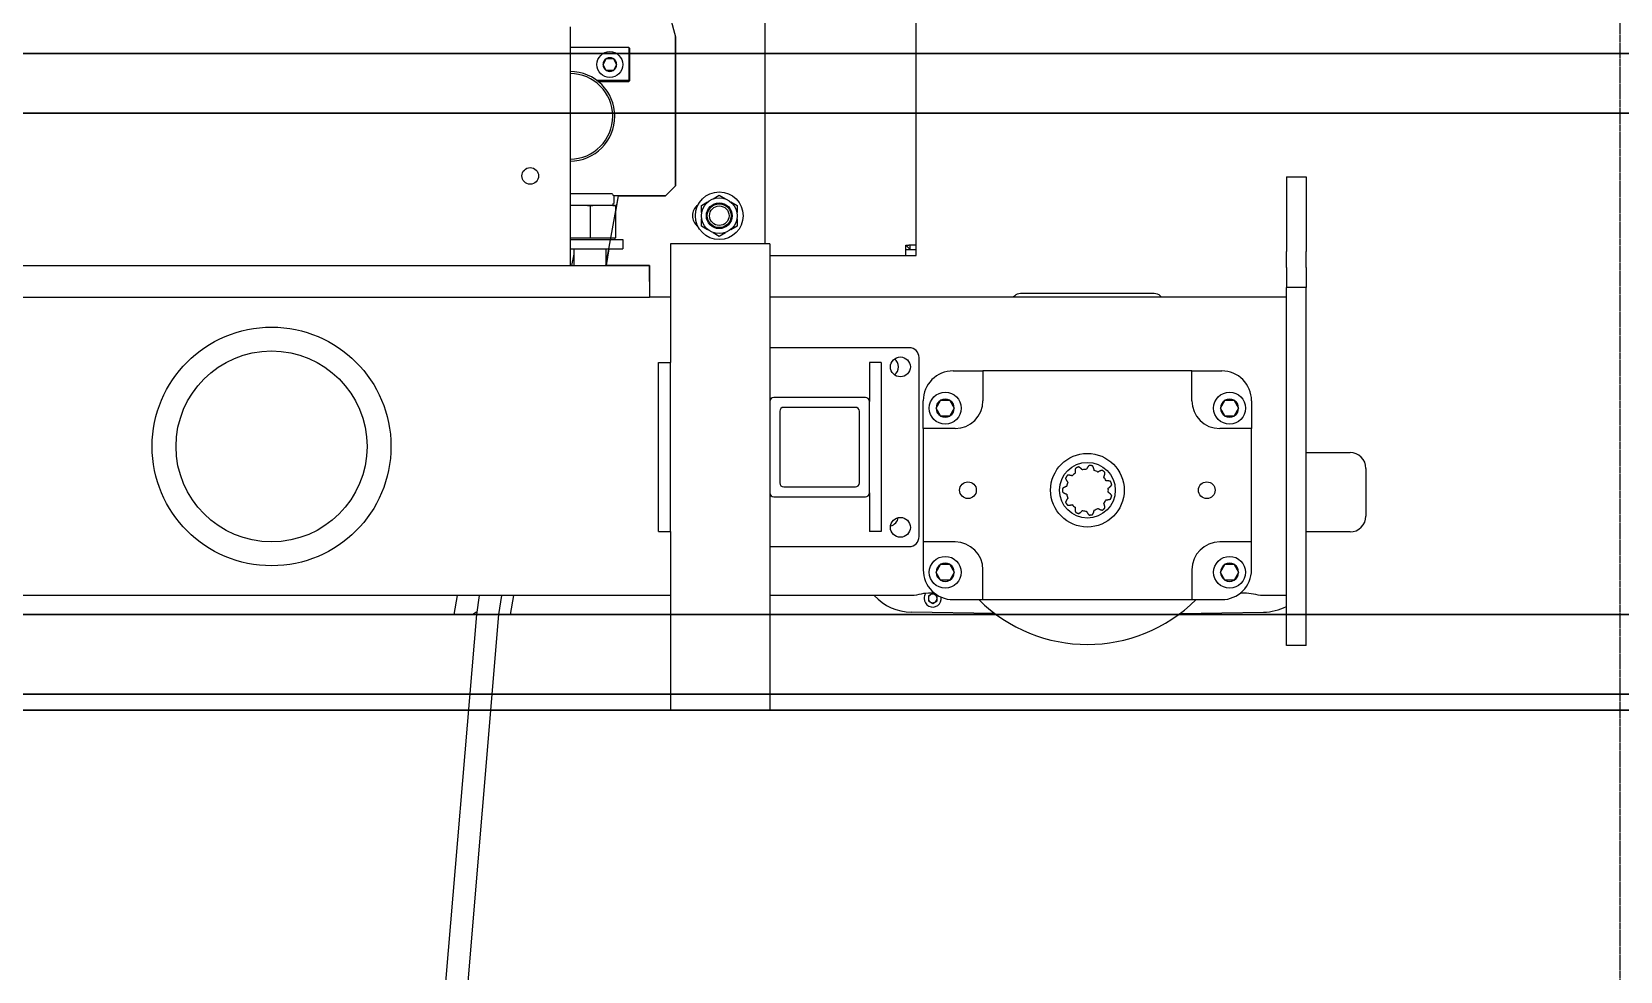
# Model space of a CAD drawing. Extents: x 220580 to 2027826, y -309201 to 71987.
# Drawn here: x 1052431 to 1053299, y -210576 to -210063 of the extents above; entities that cross this region are included whole.
import ezdxf

# ---------------------------------------------------------------- set-up
doc = ezdxf.new("R2010")
doc.units = 0
doc.linetypes.add('__DASH', pattern=[0.35, 0.25, -0.1])
doc.linetypes.add('DOTE', pattern=[2.42, 2, -0.2, 0.02, -0.2])
for name, color, linetype in [('A-AXIS-DOTE', 14, 'DOTE'), ('A-LIN-V', 9, 'Continuous'), ('GB／T1228-2006钢结构', 7, 'Continuous'), ('GB／T1229-1991钢结构', 7, 'Continuous'), ('GB／T1230-2006钢结构', 7, 'Continuous'), ('GB／T805-1988扣紧螺母', 7, 'Continuous'), ('N010102-0000042_', 7, 'Continuous'), ('N010122-0000118_', 7, 'Continuous'), ('N010122-0000126_', 7, 'Continuous'), ('N040301-0000158_', 7, 'Continuous'), ('N040301-0000177_', 7, 'Continuous'), ('N040301-0000649_', 7, 'Continuous'), ('N040301-0000651_', 7, 'Continuous'), ('N040301-0000652_', 7, 'Continuous'), ('N040405-0000005_', 7, 'Continuous'), ('N040413-0000113_', 7, 'Continuous'), ('N080101-0000117', 7, 'Continuous'), ('N080101-0000129_', 7, 'Continuous'), ('N080101-0000135', 7, 'Continuous'), ('N080101-0000141', 7, 'Continuous'), ('N080101-0000215_', 7, 'Continuous'), ('N090101-0000018_', 7, 'Continuous'), ('N090104-0000007_', 7, 'Continuous'), ('N090201-0000001_', 7, 'Continuous'), ('N090202-0000006_', 7, 'Continuous'), ('N090203-0000031_', 7, 'Continuous'), ('NUT_GBIT_889.1_2', 7, 'Continuous'), ('WASHER_GBIT_95_2', 7, 'Continuous'), ('主', 7, 'Continuous'), ('主梁佹爮鏉', 7, 'Continuous'), ('取电臂1', 7, 'Continuous'), ('取电臂2', 7, 'Continuous'), ('取电臂配件1', 7, 'Continuous')]:
    doc.layers.add(name, color=color, linetype=linetype)

# ---------------------------------------------------------------- blocks, each defined once
blk = doc.blocks.new('23423wer')
at = {"layer": 'A-LIN-V', "color": 1}
for p, q in [((-1674651.93, 542141.1), (-1670089.58, 542141.1)), ((-1671851.37, 542117.1), (-1674651.93, 542117.1)), ((-1667588.3, 541915.5), (-1674651.93, 541915.5)), ((-1674651.93, 541883.5), (-1672256.29, 541883.5)), ((-1668701.94, 541877.1), (-1674651.93, 541877.1))]:
    blk.add_line(p, q, dxfattribs=at)
blk = doc.blocks.new('23423wer-M')
at = {"color": 1}
for p, q in [((1672697.12, 542087.9), (1672697.12, 542147.9)), ((1672693.12, 542083.9), (1672697.12, 542087.9)), ((1672669.12, 542055.9), (1672674.26, 542083.9)), ((1672674.26, 542083.9), (1672693.12, 542083.9)), ((1672686.72, 542055.9), (1672669.12, 542055.9)), ((1672686.72, 542049.47), (1672686.72, 542055.9))]:
    blk.add_line(p, q, dxfattribs=at)
at = {"layer": 'A-LIN-V', "color": 1}
for p, q in [((1674651.93, 542141.1), (1670089.58, 542141.1)), ((1671851.37, 542117.1), (1674651.93, 542117.1)), ((1667588.3, 541915.5), (1674651.93, 541915.5)), ((1674651.93, 541883.5), (1672256.29, 541883.5)), ((1668701.94, 541877.1), (1674651.93, 541877.1))]:
    blk.add_line(p, q, dxfattribs=at)
at = {"layer": 'GB／T1228-2006钢结构', "color": 1, "linetype": 'Continuous'}
for p, q in [((1672656.32, 542056.86), (1672656.32, 542062.54)), ((1672669.12, 542062.54), (1672669.12, 542056.86)), ((1672656.32, 542055.9), (1672656.32, 542056.86)), ((1672669.12, 542056.86), (1672669.12, 542055.9))]:
    blk.add_line(p, q, dxfattribs=at)
at = {"layer": 'GB／T1229-1991钢结构', "color": 1, "linetype": 'Continuous'}
for p, q in [((1672660.62, 542080.06), (1672654.72, 542080.06)), ((1672664.91, 542080.06), (1672660.62, 542080.06)), ((1672662.77, 542079.78), (1672662.77, 542067.02)), ((1672670.84, 542080.06), (1672664.91, 542080.06)), ((1672672.97, 542080.06), (1672670.84, 542080.06)), ((1672672.98, 542079.78), (1672672.98, 542067.02)), ((1672654.72, 542067.02), (1672662.77, 542067.02)), ((1672662.77, 542067.02), (1672672.98, 542067.02)), ((1672672.68, 542067.02), (1672672.68, 542066.38))]:
    blk.add_line(p, q, dxfattribs=at)
for centre, radius, start, end in [((1672656.74, 542041.07), 39.18, 81.14689, 84.31994), ((1672668.77, 542041.43), 38.82, 95.7056, 98.89302), ((1672666.98, 542041.42), 38.83, 81.10718, 84.2942), ((1672655.73, 542079.31), 17.26, 1.57977, 2.49128)]:
    blk.add_arc(centre, radius, start, end, dxfattribs=at)
at = {"layer": 'GB／T1230-2006钢结构', "color": 1, "linetype": 'Continuous'}
for p, q in [((1672654.72, 542066.38), (1672675.92, 542066.38)), ((1672654.72, 542062.54), (1672675.92, 542062.54)), ((1672675.92, 542066.38), (1672675.92, 542062.54)), ((1672675.92, 542062.54), (1672675.92, 542062.54))]:
    blk.add_line(p, q, dxfattribs=at)
at = {"layer": 'GB／T805-1988扣紧螺母', "color": 1, "linetype": 'Continuous'}
for p, q in [((1672654.72, 542084.86), (1672671.72, 542084.86)), ((1672671.72, 542084.86), (1672671.85, 542084.82)), ((1672672.32, 542084.21), (1672672.32, 542083.83)), ((1672672.32, 542083.83), (1672672.32, 542081.08)), ((1672671.85, 542080.09), (1672671.72, 542080.06))]:
    blk.add_line(p, q, dxfattribs=at)
at = {"layer": 'GB／T805-1988扣紧螺母', "color": 1, "linetype": 'Continuous', "extrusion": (0, 0, -1)}
for centre, major_axis, start_param, end_param in [((1672671.68, 542083.83), (-0.64, 0), 1.796861, 3.141593), ((1672671.68, 542081.08), (0.64, 0), 0, 1.344732)]:
    blk.add_ellipse(centre, major_axis=major_axis, ratio=0.991144, start_param=start_param, end_param=end_param, dxfattribs=at)
at = {"layer": 'N010102-0000042_', "color": 1, "linetype": 'Continuous'}
for radius in [4.8, 3.94]:
    blk.add_circle((1672714.72, 542075.9), radius, dxfattribs=at)
at = {"layer": 'N010122-0000118_', "color": 1, "linetype": 'Continuous'}
for p, q in [((1672801.9, 541998.56), (1672801.87, 541998.5)), ((1672801.87, 541998.5), (1672801.9, 541998.44)), ((1672801.9, 541998.56), (1672803.68, 542001.64)), ((1672803.68, 541995.36), (1672801.9, 541998.44)), ((1672803.72, 542001.7), (1672803.68, 542001.64)), ((1672803.79, 542001.7), (1672803.72, 542001.7)), ((1672803.79, 542001.7), (1672807.34, 542001.7)), ((1672807.41, 542001.7), (1672807.34, 542001.7)), ((1672807.45, 542001.64), (1672807.41, 542001.7)), ((1672807.45, 542001.64), (1672809.22, 541998.56)), ((1672809.22, 541998.44), (1672807.45, 541995.36)), ((1672809.26, 541998.5), (1672809.22, 541998.56)), ((1672809.22, 541998.44), (1672809.26, 541998.5)), ((1672916.22, 541998.56), (1672916.18, 541998.5)), ((1672916.18, 541998.5), (1672916.22, 541998.44)), ((1672916.22, 541998.56), (1672918, 542001.64)), ((1672918, 541995.36), (1672916.22, 541998.44)), ((1672918.03, 542001.7), (1672918, 542001.64)), ((1672918.1, 542001.7), (1672918.03, 542001.7)), ((1672918.1, 542001.7), (1672921.65, 542001.7)), ((1672921.73, 542001.7), (1672921.65, 542001.7)), ((1672921.76, 542001.64), (1672921.73, 542001.7)), ((1672921.76, 542001.64), (1672923.54, 541998.56)), ((1672923.54, 541998.44), (1672921.76, 541995.36)), ((1672923.57, 541998.5), (1672923.54, 541998.56)), ((1672923.54, 541998.44), (1672923.57, 541998.5)), ((1672803.68, 541995.36), (1672803.72, 541995.3)), ((1672803.72, 541995.3), (1672803.79, 541995.3)), ((1672807.34, 541995.3), (1672807.41, 541995.3)), ((1672807.41, 541995.3), (1672807.45, 541995.36)), ((1672918, 541995.36), (1672918.03, 541995.3)), ((1672918.03, 541995.3), (1672918.1, 541995.3)), ((1672921.65, 541995.3), (1672921.73, 541995.3)), ((1672921.73, 541995.3), (1672921.76, 541995.36)), ((1672801.9, 541932.56), (1672803.68, 541935.64)), ((1672803.72, 541935.7), (1672803.68, 541935.64)), ((1672803.79, 541935.7), (1672803.72, 541935.7)), ((1672803.79, 541935.7), (1672807.34, 541935.7)), ((1672807.41, 541935.7), (1672807.34, 541935.7)), ((1672807.45, 541935.64), (1672807.41, 541935.7)), ((1672807.45, 541935.64), (1672809.22, 541932.56)), ((1672916.22, 541932.56), (1672918, 541935.64)), ((1672918.03, 541935.7), (1672918, 541935.64)), ((1672918.1, 541935.7), (1672918.03, 541935.7)), ((1672918.1, 541935.7), (1672921.65, 541935.7)), ((1672921.73, 541935.7), (1672921.65, 541935.7)), ((1672921.76, 541935.64), (1672921.73, 541935.7)), ((1672921.76, 541935.64), (1672923.54, 541932.56)), ((1672801.9, 541932.56), (1672801.87, 541932.5)), ((1672801.87, 541932.5), (1672801.9, 541932.44)), ((1672803.68, 541929.36), (1672801.9, 541932.44)), ((1672803.68, 541929.36), (1672803.72, 541929.3)), ((1672803.72, 541929.3), (1672803.79, 541929.3)), ((1672807.34, 541929.3), (1672807.41, 541929.3)), ((1672807.41, 541929.3), (1672807.45, 541929.36)), ((1672809.22, 541932.44), (1672807.45, 541929.36)), ((1672809.26, 541932.5), (1672809.22, 541932.56)), ((1672809.22, 541932.44), (1672809.26, 541932.5)), ((1672916.22, 541932.56), (1672916.18, 541932.5)), ((1672916.18, 541932.5), (1672916.22, 541932.44)), ((1672918, 541929.36), (1672916.22, 541932.44)), ((1672918, 541929.36), (1672918.03, 541929.3)), ((1672918.03, 541929.3), (1672918.1, 541929.3)), ((1672921.65, 541929.3), (1672921.73, 541929.3)), ((1672921.73, 541929.3), (1672921.76, 541929.36)), ((1672923.54, 541932.44), (1672921.76, 541929.36)), ((1672923.57, 541932.5), (1672923.54, 541932.56)), ((1672923.54, 541932.44), (1672923.57, 541932.5))]:
    blk.add_line(p, q, dxfattribs=at)
for centre in [(1672805.56, 541998.5), (1672919.88, 541998.5), (1672805.56, 541932.5), (1672919.88, 541932.5)]:
    blk.add_circle(centre, 6.4, dxfattribs=at)
for centre, radius, start, end in [((1672805.56, 541998.5), 3.66, 120.96424, 179.03576), ((1672805.56, 541998.5), 3.66, 180.96424, 239.03576), ((1672805.56, 541998.5), 3.66, 60.96424, 119.03576), ((1672805.56, 541998.5), 3.66, 0.96424, 59.03576), ((1672805.56, 541998.5), 3.66, 300.96424, 359.03576), ((1672919.88, 541998.5), 3.66, 120.96424, 179.03576), ((1672919.88, 541998.5), 3.66, 180.96424, 239.03576), ((1672919.88, 541998.5), 3.66, 60.96424, 119.03576), ((1672919.88, 541998.5), 3.66, 0.96424, 59.03576), ((1672919.88, 541998.5), 3.66, 300.96424, 359.03576), ((1672805.56, 541998.5), 3.66, 240.96424, 299.03576), ((1672805.56, 541118.05), 877.25, 89.88398, 90.11602), ((1672919.88, 541998.5), 3.66, 240.96424, 299.03576), ((1672919.88, 541118.05), 877.25, 89.88398, 90.11602), ((1672805.56, 541932.5), 3.66, 120.96424, 179.03576), ((1672805.56, 541932.5), 3.66, 60.96424, 119.03576), ((1672805.56, 541932.5), 3.66, 0.96424, 59.03576), ((1672919.88, 541932.5), 3.66, 120.96424, 179.03576), ((1672919.88, 541932.5), 3.66, 60.96424, 119.03576), ((1672919.88, 541932.5), 3.66, 0.96424, 59.03576), ((1672805.56, 541932.5), 3.66, 180.96424, 239.03576), ((1672805.56, 541932.5), 3.66, 240.96424, 299.03576), ((1672805.56, 541052.05), 877.25, 89.88398, 90.11602), ((1672805.56, 541932.5), 3.66, 300.96424, 359.03576), ((1672919.88, 541932.5), 3.66, 180.96424, 239.03576), ((1672919.88, 541932.5), 3.66, 240.96424, 299.03576), ((1672919.88, 541052.05), 877.25, 89.88398, 90.11602), ((1672919.88, 541932.5), 3.66, 300.96424, 359.03576)]:
    blk.add_arc(centre, radius, start, end, dxfattribs=at)
at = {"layer": 'N010122-0000126_', "color": 1, "linetype": 'Continuous'}
for p, q in [((1672667.98, 542136.75), (1672669.31, 542139.05)), ((1672669.33, 542139.1), (1672669.31, 542139.05)), ((1672669.39, 542139.1), (1672669.33, 542139.1)), ((1672672.11, 542139.1), (1672672.05, 542139.1)), ((1672672.13, 542139.05), (1672672.11, 542139.1)), ((1672672.13, 542139.05), (1672673.46, 542136.75)), ((1672667.98, 542136.75), (1672667.95, 542136.7)), ((1672667.95, 542136.7), (1672667.98, 542136.65)), ((1672669.31, 542134.35), (1672667.98, 542136.65)), ((1672669.31, 542134.35), (1672669.33, 542134.3)), ((1672669.33, 542134.3), (1672669.39, 542134.3)), ((1672672.05, 542134.3), (1672669.39, 542134.3)), ((1672672.05, 542134.3), (1672672.11, 542134.3)), ((1672672.11, 542134.3), (1672672.13, 542134.35)), ((1672673.46, 542136.65), (1672672.13, 542134.35)), ((1672673.49, 542136.7), (1672673.46, 542136.75)), ((1672673.46, 542136.65), (1672673.49, 542136.7))]:
    blk.add_line(p, q, dxfattribs=at)
blk.add_circle((1672670.72, 542136.7), 5.2, dxfattribs=at)
for centre, radius, start, end in [((1672670.72, 542136.7), 2.74, 121.00187, 178.99813), ((1672670.72, 542136.7), 2.74, 61.00187, 118.99813), ((1672670.72, 544492.28), 2353.19, 269.96761, 270.03239), ((1672670.72, 542136.7), 2.74, 1.00187, 58.99813), ((1672670.72, 542136.7), 2.74, 181.00187, 238.99813), ((1672670.72, 542136.7), 2.74, 241.00187, 298.99813), ((1672670.72, 542136.7), 2.74, 301.00187, 358.99813)]:
    blk.add_arc(centre, radius, start, end, dxfattribs=at)
at = {"layer": 'N040301-0000158_', "color": 1, "linetype": 'Continuous'}
for p, q in [((1672678.32, 542143.5), (1672654.72, 542143.5)), ((1672678.32, 542143.5), (1672678.72, 542143.1)), ((1672678.32, 542143.5), (1672678.32, 542130.3)), ((1672678.72, 542130.3), (1672678.72, 542143.1)), ((1672678.32, 542130.3), (1672665.52, 542130.3)), ((1672666.03, 542129.9), (1672678.32, 542129.9)), ((1672678.32, 542129.9), (1672678.72, 542130.3)), ((1672678.32, 542129.9), (1672678.32, 542130.3)), ((1672678.32, 542130.3), (1672678.72, 542130.3))]:
    blk.add_line(p, q, dxfattribs=at)
at = {"layer": 'N040301-0000177_', "color": 1, "linetype": 'Continuous'}
for p, q in [((1672942.72, 542091.5), (1672942.72, 542061.5)), ((1672942.72, 542091.5), (1672950.72, 542091.5)), ((1672950.72, 542091.5), (1672950.72, 542061.5)), ((1672942.72, 542055.1), (1672942.72, 542061.5)), ((1672950.72, 542055.1), (1672950.72, 542061.5)), ((1672942.72, 542055.1), (1672942.72, 542047.1)), ((1672950.72, 542055.1), (1672950.72, 542047.1)), ((1672942.72, 542039.1), (1672942.72, 542047.1)), ((1672950.72, 542047.1), (1672942.72, 542047.1)), ((1672950.72, 542039.1), (1672950.72, 542047.1)), ((1672942.72, 542035.53), (1672942.72, 542039.1)), ((1672950.72, 541911.1), (1672950.72, 542039.1)), ((1672942.72, 541911.1), (1672942.72, 541930.67)), ((1672942.72, 541903.1), (1672942.72, 541911.1)), ((1672950.72, 541903.1), (1672950.72, 541911.1)), ((1672950.72, 541903.1), (1672942.72, 541903.1))]:
    blk.add_line(p, q, dxfattribs=at)
at = {"layer": 'N040301-0000649_', "color": 1, "linetype": 'Continuous'}
for p, q in [((1672382.72, 542055.9), (1672686.72, 542055.9)), ((1672686.72, 542055.9), (1672686.72, 542043.1)), ((1672382.72, 542043.1), (1672686.72, 542043.1))]:
    blk.add_line(p, q, dxfattribs=at)
at = {"layer": 'N040301-0000651_', "color": 1, "linetype": 'Continuous'}
blk.add_line((1672654.72, 542151.9), (1672654.72, 542055.9), dxfattribs=at)
blk.add_circle((1672638.72, 542091.9), 3.35, dxfattribs=at)
at = {"layer": 'N040301-0000652_', "color": 1, "linetype": 'Continuous'}
for p, q in [((1672654.16, 542308.03), (1672697.12, 542147.9)), ((1672697.12, 542147.9), (1672697.12, 542087.9)), ((1672693.12, 542083.9), (1672697.12, 542087.9)), ((1672693.12, 542083.9), (1672672.32, 542083.9))]:
    blk.add_line(p, q, dxfattribs=at)
at = {"layer": 'N040405-0000005_', "color": 1, "linetype": 'Continuous'}
blk.add_line((1672733.12, 542064.64), (1672733.12, 542339.9), dxfattribs=at)
blk.add_arc((1672709.12, 542075.9), 5.2, 125.42736, 234.57264, dxfattribs=at)
at = {"layer": 'N040413-0000113_', "color": 1, "linetype": 'Continuous'}
for p, q in [((1672695.06, 542043.1), (1672686.72, 542043.1)), ((1672942.72, 542043.1), (1672735.06, 542043.1)), ((1672942.72, 542027.1), (1672942.72, 542035.53)), ((1672942.72, 541939.1), (1672942.72, 542027.1)), ((1672942.72, 541930.67), (1672942.72, 541939.1)), ((1672695.06, 541923.1), (1672132.35, 541923.1)), ((1672793.09, 541923.1), (1672735.06, 541923.1)), ((1672801.25, 541924.11), (1672800.72, 541924.11)), ((1672924.72, 541924.11), (1672924.19, 541924.11)), ((1672942.72, 541923.1), (1672932.35, 541923.1))]:
    blk.add_line(p, q, dxfattribs=at)
for centre, radius, start, end in [((1672782.72, 542015.1), 4.04, 307.18058, 52.72879), ((1672782.72, 541955.1), 4.04, 282.32797, 351.1882), ((1672800.26, 541898.28), 25.84, 88.98599, 106.1217), ((1672925.18, 541898.33), 25.78, 73.86058, 91.03173)]:
    blk.add_arc(centre, radius, start, end, dxfattribs=at)
at = {"layer": 'N080101-0000117', "color": 1, "linetype": 'Continuous'}
for p, q in [((1672950.72, 541980.7), (1672968.32, 541980.7)), ((1672974.72, 541974.3), (1672974.72, 541955.1)), ((1672968.32, 541948.7), (1672950.72, 541948.7))]:
    blk.add_line(p, q, dxfattribs=at)
for centre, start, end in [((1672968.32, 541974.3), 360, 90), ((1672968.32, 541955.1), 270, 360)]:
    blk.add_arc(centre, 6.4, start, end, dxfattribs=at)
at = {"layer": 'N080101-0000129_', "color": 1, "linetype": 'Continuous'}
for radius in [48, 38.4]:
    blk.add_circle((1672534.72, 541983.1), radius, dxfattribs=at)
at = {"layer": 'N080101-0000135', "color": 1, "linetype": 'Continuous'}
for p, q in [((1672793.92, 542064.09), (1672793.92, 542335.71)), ((1672790.93, 542062.89), (1672789.73, 542064.09)), ((1672789.73, 542064.09), (1672790.93, 542064.09)), ((1672789.73, 542062.89), (1672789.73, 542064.09)), ((1672790.93, 542062.89), (1672789.73, 542064.09)), ((1672789.73, 542059.9), (1672789.73, 542062.89)), ((1672789.73, 542062.3), (1672793.92, 542062.3)), ((1672793.92, 542064.09), (1672790.93, 542064.09)), ((1672791.52, 542062.3), (1672791.52, 542064.09)), ((1672791.52, 542062.3), (1672793.92, 542062.3)), ((1672793.92, 542062.3), (1672793.92, 542064.09)), ((1672793.92, 542059.9), (1672793.92, 542062.3)), ((1672735.06, 542059.9), (1672789.73, 542059.9)), ((1672789.73, 542059.9), (1672793.92, 542059.9))]:
    blk.add_line(p, q, dxfattribs=at)
for points in [[(1672791.52, 542062.3), (1672791.52, 542062.4), (1672791.46, 542062.5), (1672791.24, 542062.69), (1672791.09, 542062.79), (1672790.93, 542062.89)], [(1672790.93, 542062.89), (1672791.03, 542062.73), (1672791.13, 542062.58), (1672791.32, 542062.36), (1672791.42, 542062.3), (1672791.51, 542062.3)]]:
    blk.add_open_spline(points, degree=3, knots=[0, 0, 0, 0, 0.5, 0.5, 1, 1, 1, 1], dxfattribs=at)
at = {"layer": 'N080101-0000141', "color": 1, "linetype": 'Continuous'}
for p, q in [((1672833.38, 542043.59), (1672832.88, 542043.1)), ((1672843.41, 542044.61), (1672835.82, 542044.61)), ((1672882.03, 542044.61), (1672843.41, 542044.61)), ((1672889.62, 542044.61), (1672882.03, 542044.61)), ((1672892.56, 542043.1), (1672892.06, 542043.59)), ((1672800.54, 541923.96), (1672798.81, 541922.97)), ((1672798.81, 541922.97), (1672798.81, 541920.97)), ((1672798.81, 541920.97), (1672800.54, 541919.98)), ((1672802.27, 541922.97), (1672800.54, 541923.96)), ((1672800.54, 541919.98), (1672802.27, 541920.97)), ((1672802.27, 541920.97), (1672802.27, 541922.97)), ((1672825.45, 541915.95), (1672791.94, 541916.44)), ((1672899.99, 541915.95), (1672933.5, 541916.44))]:
    blk.add_line(p, q, dxfattribs=at)
for centre, radius, start, end in [((1672835.82, 542041.15), 3.45, 90, 135), ((1672889.62, 542041.15), 3.45, 45, 90), ((1672792.25, 541937.17), 20.73, 222.76145, 269.15488), ((1672800.54, 541921.97), 3.45, 145.6871, 180), ((1672800.54, 541921.97), 3.45, 180, 8.56028), ((1672800.54, 541921.97), 1.73, 120, 180), ((1672800.54, 541921.97), 1.73, 180, 240), ((1672800.54, 541921.97), 1.73, 60, 120), ((1672800.54, 541921.97), 1.73, 240, 300), ((1672800.54, 541921.97), 1.73, 360, 60), ((1672800.54, 541921.97), 1.73, 300, 360), ((1672933.19, 541937.17), 20.73, 270.84512, 297.36447)]:
    blk.add_arc(centre, radius, start, end, dxfattribs=at)
at = {"layer": 'N080101-0000215_', "color": 1, "linetype": 'Continuous'}
for p, q in [((1672617.22, 541915.5), (1672618.37, 541923.1)), ((1672627.17, 541923.1), (1672626.02, 541915.5)), ((1672586.72, 541553.14), (1672617.22, 541915.5)), ((1672626.02, 541915.5), (1672595.52, 541553.14))]:
    blk.add_line(p, q, dxfattribs=at)
at = {"layer": 'N090101-0000018_', "color": 1, "linetype": 'Continuous'}
blk.add_circle((1672862.72, 541965.5), 11.2, dxfattribs=at)
for radius, start, end in [(8.43, 125.26771, 136.55047), (8.43, 92.54044, 103.8232), (8.43, 59.81317, 71.09592), (8.43, 157.99498, 169.27774), (8.43, 27.08589, 38.36865), (8.43, 354.35862, 5.64138), (8.43, 190.72226, 202.00502), (8.43, 223.44953, 234.73229), (8.43, 321.63135, 332.91411), (8.43, 256.1768, 267.45956), (8.43, 288.90408, 300.18683), (62, 225.20868, 314.79132)]:
    blk.add_arc((1672862.72, 541965.5), radius, start, end, dxfattribs=at)
for points, knots in [([(1672858.55, 541974.62), (1672858.53, 541974.61), (1672858.48, 541974.59), (1672858.42, 541974.56), (1672858.35, 541974.53), (1672858.28, 541974.49), (1672858.22, 541974.46), (1672858.15, 541974.43), (1672858.06, 541974.38), (1672857.93, 541974.3), (1672857.89, 541974.15), (1672857.87, 541974.03), (1672857.86, 541973.94), (1672857.85, 541973.86), (1672857.83, 541973.77), (1672857.83, 541973.69), (1672857.82, 541973.61), (1672857.81, 541973.53), (1672857.8, 541973.45), (1672857.8, 541973.38), (1672857.8, 541973.3), (1672857.79, 541973.21), (1672857.79, 541973.09), (1672857.8, 541972.96), (1672857.8, 541972.83), (1672857.81, 541972.7), (1672857.82, 541972.59), (1672857.84, 541972.48), (1672857.85, 541972.41), (1672857.86, 541972.38)], [0, 0, 0, 0, 0.030031, 0.057917, 0.085803, 0.113689, 0.141575, 0.169461, 0.197347, 0.264587, 0.333231, 0.367307, 0.400787, 0.433669, 0.465954, 0.497642, 0.528733, 0.559227, 0.589124, 0.618424, 0.647126, 0.675232, 0.72555, 0.777765, 0.827592, 0.87503, 0.920079, 0.96274, 1, 1, 1, 1]), ([(1672860.71, 541973.68), (1672860.68, 541973.71), (1672860.63, 541973.77), (1672860.56, 541973.85), (1672860.48, 541973.94), (1672860.39, 541974.03), (1672860.29, 541974.12), (1672860.19, 541974.21), (1672860.11, 541974.28), (1672860.04, 541974.34), (1672859.98, 541974.38), (1672859.92, 541974.43), (1672859.85, 541974.48), (1672859.79, 541974.52), (1672859.72, 541974.57), (1672859.65, 541974.62), (1672859.58, 541974.66), (1672859.51, 541974.71), (1672859.43, 541974.76), (1672859.33, 541974.83), (1672859.18, 541974.88), (1672859.04, 541974.83), (1672858.95, 541974.79), (1672858.88, 541974.76), (1672858.82, 541974.74), (1672858.75, 541974.71), (1672858.68, 541974.68), (1672858.62, 541974.65), (1672858.57, 541974.63), (1672858.55, 541974.62)], [0, 0, 0, 0, 0.043667, 0.086696, 0.132113, 0.179919, 0.230113, 0.282695, 0.329053, 0.357251, 0.386045, 0.415437, 0.445425, 0.476011, 0.507194, 0.538974, 0.571351, 0.604325, 0.637896, 0.672065, 0.749153, 0.806943, 0.834829, 0.862715, 0.890601, 0.918487, 0.946373, 0.974259, 1, 1, 1, 1]), ([(1672864.15, 541975.42), (1672864.12, 541975.43), (1672864.07, 541975.44), (1672864, 541975.45), (1672863.92, 541975.45), (1672863.85, 541975.46), (1672863.78, 541975.47), (1672863.71, 541975.48), (1672863.6, 541975.49), (1672863.45, 541975.49), (1672863.33, 541975.39), (1672863.26, 541975.3), (1672863.2, 541975.23), (1672863.14, 541975.17), (1672863.09, 541975.1), (1672863.03, 541975.04), (1672862.98, 541974.97), (1672862.93, 541974.91), (1672862.89, 541974.85), (1672862.84, 541974.79), (1672862.8, 541974.72), (1672862.74, 541974.65), (1672862.68, 541974.55), (1672862.61, 541974.44), (1672862.55, 541974.32), (1672862.49, 541974.21), (1672862.43, 541974.11), (1672862.39, 541974.01), (1672862.36, 541973.95), (1672862.35, 541973.91)], [0, 0, 0, 0, 0.030031, 0.057917, 0.085803, 0.113689, 0.141575, 0.169461, 0.197347, 0.264587, 0.333231, 0.367307, 0.400787, 0.433669, 0.465954, 0.497642, 0.528733, 0.559227, 0.589124, 0.618424, 0.647126, 0.675232, 0.72555, 0.777765, 0.827592, 0.87503, 0.920079, 0.96274, 1, 1, 1, 1]), ([(1672865.45, 541973.47), (1672865.45, 541973.51), (1672865.44, 541973.58), (1672865.42, 541973.7), (1672865.4, 541973.81), (1672865.37, 541973.94), (1672865.34, 541974.06), (1672865.3, 541974.19), (1672865.27, 541974.3), (1672865.24, 541974.38), (1672865.22, 541974.45), (1672865.19, 541974.53), (1672865.16, 541974.6), (1672865.14, 541974.68), (1672865.1, 541974.75), (1672865.07, 541974.83), (1672865.04, 541974.91), (1672865, 541974.98), (1672864.96, 541975.06), (1672864.91, 541975.18), (1672864.82, 541975.3), (1672864.67, 541975.34), (1672864.58, 541975.35), (1672864.5, 541975.37), (1672864.43, 541975.38), (1672864.36, 541975.39), (1672864.29, 541975.4), (1672864.22, 541975.41), (1672864.17, 541975.42), (1672864.15, 541975.42)], [0, 0, 0, 0, 0.043667, 0.086696, 0.132113, 0.179919, 0.230113, 0.282695, 0.329053, 0.357251, 0.386045, 0.415437, 0.445425, 0.476011, 0.507194, 0.538974, 0.571351, 0.604325, 0.637896, 0.672065, 0.749153, 0.806943, 0.834829, 0.862715, 0.890601, 0.918487, 0.946373, 0.974259, 1, 1, 1, 1]), ([(1672869.29, 541973.08), (1672869.27, 541973.09), (1672869.23, 541973.13), (1672869.17, 541973.18), (1672869.12, 541973.22), (1672869.06, 541973.27), (1672869, 541973.32), (1672868.95, 541973.36), (1672868.86, 541973.43), (1672868.74, 541973.51), (1672868.58, 541973.49), (1672868.47, 541973.45), (1672868.38, 541973.43), (1672868.3, 541973.4), (1672868.22, 541973.38), (1672868.14, 541973.35), (1672868.06, 541973.33), (1672867.99, 541973.3), (1672867.91, 541973.27), (1672867.84, 541973.25), (1672867.77, 541973.22), (1672867.69, 541973.18), (1672867.58, 541973.13), (1672867.46, 541973.08), (1672867.35, 541973.02), (1672867.24, 541972.96), (1672867.13, 541972.9), (1672867.04, 541972.84), (1672866.98, 541972.8), (1672866.96, 541972.78)], [0, 0, 0, 0, 0.030031, 0.057917, 0.085803, 0.113689, 0.141575, 0.169461, 0.197347, 0.264587, 0.333231, 0.367307, 0.400787, 0.433669, 0.465954, 0.497642, 0.528733, 0.559227, 0.589124, 0.618424, 0.647126, 0.675232, 0.72555, 0.777765, 0.827592, 0.87503, 0.920079, 0.96274, 1, 1, 1, 1]), ([(1672869.33, 541970.73), (1672869.34, 541970.76), (1672869.38, 541970.83), (1672869.42, 541970.94), (1672869.47, 541971.05), (1672869.51, 541971.16), (1672869.55, 541971.29), (1672869.59, 541971.41), (1672869.62, 541971.52), (1672869.65, 541971.61), (1672869.66, 541971.68), (1672869.68, 541971.76), (1672869.7, 541971.83), (1672869.71, 541971.91), (1672869.73, 541971.99), (1672869.74, 541972.08), (1672869.76, 541972.16), (1672869.77, 541972.25), (1672869.78, 541972.33), (1672869.8, 541972.46), (1672869.79, 541972.61), (1672869.68, 541972.72), (1672869.61, 541972.79), (1672869.56, 541972.84), (1672869.5, 541972.89), (1672869.45, 541972.94), (1672869.39, 541972.98), (1672869.34, 541973.03), (1672869.31, 541973.06), (1672869.29, 541973.08)], [0, 0, 0, 0, 0.043667, 0.086696, 0.132113, 0.179919, 0.230113, 0.282695, 0.329053, 0.357251, 0.386045, 0.415437, 0.445425, 0.476011, 0.507194, 0.538974, 0.571351, 0.604325, 0.637896, 0.672065, 0.749153, 0.806943, 0.834829, 0.862715, 0.890601, 0.918487, 0.946373, 0.974259, 1, 1, 1, 1]), ([(1672854.44, 541967.06), (1672854.4, 541967.06), (1672854.33, 541967.04), (1672854.22, 541967), (1672854.11, 541966.96), (1672853.99, 541966.92), (1672853.87, 541966.87), (1672853.75, 541966.82), (1672853.65, 541966.77), (1672853.57, 541966.73), (1672853.5, 541966.69), (1672853.43, 541966.66), (1672853.36, 541966.62), (1672853.29, 541966.58), (1672853.22, 541966.54), (1672853.15, 541966.5), (1672853.08, 541966.45), (1672853.01, 541966.4), (1672852.93, 541966.35), (1672852.83, 541966.29), (1672852.72, 541966.18), (1672852.7, 541966.03), (1672852.7, 541965.93), (1672852.7, 541965.86), (1672852.69, 541965.78), (1672852.69, 541965.71), (1672852.69, 541965.64), (1672852.69, 541965.57), (1672852.69, 541965.52), (1672852.69, 541965.5)], [0, 0, 0, 0, 0.043667, 0.086696, 0.132113, 0.179919, 0.230113, 0.282695, 0.329053, 0.357251, 0.386045, 0.415437, 0.445425, 0.476011, 0.507194, 0.538974, 0.571351, 0.604325, 0.637896, 0.672065, 0.749153, 0.806943, 0.834829, 0.862715, 0.890601, 0.918487, 0.946373, 0.974259, 1, 1, 1, 1]), ([(1672852.69, 541965.5), (1672852.69, 541965.47), (1672852.69, 541965.42), (1672852.69, 541965.35), (1672852.69, 541965.27), (1672852.7, 541965.2), (1672852.7, 541965.13), (1672852.7, 541965.05), (1672852.7, 541964.95), (1672852.73, 541964.8), (1672852.85, 541964.7), (1672852.94, 541964.63), (1672853.02, 541964.58), (1672853.09, 541964.54), (1672853.16, 541964.49), (1672853.23, 541964.45), (1672853.3, 541964.41), (1672853.37, 541964.37), (1672853.44, 541964.33), (1672853.51, 541964.29), (1672853.58, 541964.26), (1672853.66, 541964.22), (1672853.76, 541964.17), (1672853.89, 541964.12), (1672854.01, 541964.07), (1672854.13, 541964.03), (1672854.24, 541963.99), (1672854.34, 541963.96), (1672854.41, 541963.94), (1672854.44, 541963.93)], [0, 0, 0, 0, 0.030031, 0.057917, 0.085803, 0.113689, 0.141575, 0.169461, 0.197347, 0.264587, 0.333231, 0.367307, 0.400787, 0.433669, 0.465954, 0.497642, 0.528733, 0.559227, 0.589124, 0.618424, 0.647126, 0.675232, 0.72555, 0.777765, 0.827592, 0.87503, 0.920079, 0.96274, 1, 1, 1, 1]), ([(1672854.28, 541970.92), (1672854.27, 541970.9), (1672854.24, 541970.85), (1672854.2, 541970.79), (1672854.16, 541970.73), (1672854.13, 541970.67), (1672854.09, 541970.6), (1672854.05, 541970.54), (1672854, 541970.45), (1672853.93, 541970.31), (1672853.98, 541970.16), (1672854.03, 541970.06), (1672854.06, 541969.97), (1672854.1, 541969.9), (1672854.14, 541969.82), (1672854.17, 541969.74), (1672854.21, 541969.67), (1672854.25, 541969.6), (1672854.28, 541969.53), (1672854.32, 541969.46), (1672854.36, 541969.4), (1672854.41, 541969.32), (1672854.47, 541969.22), (1672854.54, 541969.11), (1672854.62, 541969.01), (1672854.69, 541968.91), (1672854.77, 541968.81), (1672854.84, 541968.73), (1672854.89, 541968.68), (1672854.91, 541968.65)], [0, 0, 0, 0, 0.030031, 0.057917, 0.085803, 0.113689, 0.141575, 0.169461, 0.197347, 0.264587, 0.333231, 0.367307, 0.400787, 0.433669, 0.465954, 0.497642, 0.528733, 0.559227, 0.589124, 0.618424, 0.647126, 0.675232, 0.72555, 0.777765, 0.827592, 0.87503, 0.920079, 0.96274, 1, 1, 1, 1]), ([(1672856.6, 541971.29), (1672856.57, 541971.3), (1672856.49, 541971.33), (1672856.38, 541971.36), (1672856.27, 541971.39), (1672856.14, 541971.41), (1672856.02, 541971.44), (1672855.89, 541971.46), (1672855.78, 541971.47), (1672855.69, 541971.48), (1672855.61, 541971.49), (1672855.53, 541971.5), (1672855.46, 541971.5), (1672855.38, 541971.51), (1672855.29, 541971.51), (1672855.21, 541971.51), (1672855.12, 541971.51), (1672855.04, 541971.51), (1672854.95, 541971.51), (1672854.82, 541971.51), (1672854.67, 541971.48), (1672854.58, 541971.36), (1672854.53, 541971.28), (1672854.48, 541971.22), (1672854.44, 541971.16), (1672854.4, 541971.1), (1672854.36, 541971.04), (1672854.32, 541970.98), (1672854.3, 541970.94), (1672854.28, 541970.92)], [0, 0, 0, 0, 0.043667, 0.086696, 0.132113, 0.179919, 0.230113, 0.282695, 0.329053, 0.357251, 0.386045, 0.415437, 0.445425, 0.476011, 0.507194, 0.538974, 0.571351, 0.604325, 0.637896, 0.672065, 0.749153, 0.806943, 0.834829, 0.862715, 0.890601, 0.918487, 0.946373, 0.974259, 1, 1, 1, 1]), ([(1672872.34, 541968.32), (1672872.34, 541968.35), (1672872.32, 541968.4), (1672872.3, 541968.47), (1672872.28, 541968.54), (1672872.26, 541968.61), (1672872.23, 541968.68), (1672872.21, 541968.75), (1672872.18, 541968.85), (1672872.11, 541968.98), (1672871.97, 541969.05), (1672871.86, 541969.08), (1672871.77, 541969.11), (1672871.69, 541969.13), (1672871.61, 541969.16), (1672871.53, 541969.18), (1672871.45, 541969.2), (1672871.37, 541969.21), (1672871.29, 541969.23), (1672871.22, 541969.25), (1672871.15, 541969.26), (1672871.05, 541969.28), (1672870.94, 541969.29), (1672870.81, 541969.31), (1672870.68, 541969.32), (1672870.55, 541969.33), (1672870.43, 541969.34), (1672870.33, 541969.34), (1672870.26, 541969.33), (1672870.22, 541969.33)], [0, 0, 0, 0, 0.030031, 0.057917, 0.085803, 0.113689, 0.141575, 0.169461, 0.197347, 0.264587, 0.333231, 0.367307, 0.400787, 0.433669, 0.465954, 0.497642, 0.528733, 0.559227, 0.589124, 0.618424, 0.647126, 0.675232, 0.72555, 0.777765, 0.827592, 0.87503, 0.920079, 0.96274, 1, 1, 1, 1]), ([(1672871.11, 541966.33), (1672871.14, 541966.35), (1672871.2, 541966.39), (1672871.3, 541966.45), (1672871.4, 541966.52), (1672871.5, 541966.59), (1672871.6, 541966.67), (1672871.7, 541966.76), (1672871.78, 541966.83), (1672871.85, 541966.89), (1672871.91, 541966.95), (1672871.96, 541967), (1672872.02, 541967.06), (1672872.07, 541967.11), (1672872.13, 541967.17), (1672872.18, 541967.23), (1672872.24, 541967.3), (1672872.3, 541967.36), (1672872.35, 541967.43), (1672872.44, 541967.53), (1672872.51, 541967.66), (1672872.48, 541967.81), (1672872.46, 541967.9), (1672872.44, 541967.98), (1672872.42, 541968.05), (1672872.4, 541968.12), (1672872.38, 541968.19), (1672872.36, 541968.26), (1672872.35, 541968.3), (1672872.34, 541968.32)], [0, 0, 0, 0, 0.043667, 0.086696, 0.132113, 0.179919, 0.230113, 0.282695, 0.329053, 0.357251, 0.386045, 0.415437, 0.445425, 0.476011, 0.507194, 0.538974, 0.571351, 0.604325, 0.637896, 0.672065, 0.749153, 0.806943, 0.834829, 0.862715, 0.890601, 0.918487, 0.946373, 0.974259, 1, 1, 1, 1]), ([(1672854.91, 541962.34), (1672854.88, 541962.31), (1672854.83, 541962.26), (1672854.76, 541962.17), (1672854.68, 541962.07), (1672854.61, 541961.97), (1672854.53, 541961.87), (1672854.46, 541961.76), (1672854.4, 541961.66), (1672854.35, 541961.58), (1672854.32, 541961.52), (1672854.28, 541961.45), (1672854.24, 541961.38), (1672854.2, 541961.31), (1672854.17, 541961.24), (1672854.13, 541961.16), (1672854.09, 541961.09), (1672854.06, 541961.01), (1672854.02, 541960.93), (1672853.97, 541960.81), (1672853.94, 541960.66), (1672854.01, 541960.53), (1672854.06, 541960.45), (1672854.09, 541960.38), (1672854.13, 541960.32), (1672854.17, 541960.26), (1672854.21, 541960.19), (1672854.25, 541960.13), (1672854.27, 541960.09), (1672854.28, 541960.07)], [0, 0, 0, 0, 0.043667, 0.086696, 0.132113, 0.179919, 0.230113, 0.282695, 0.329053, 0.357251, 0.386045, 0.415437, 0.445425, 0.476011, 0.507194, 0.538974, 0.571351, 0.604325, 0.637896, 0.672065, 0.749153, 0.806943, 0.834829, 0.862715, 0.890601, 0.918487, 0.946373, 0.974259, 1, 1, 1, 1]), ([(1672854.28, 541960.07), (1672854.3, 541960.05), (1672854.32, 541960.01), (1672854.37, 541959.95), (1672854.41, 541959.89), (1672854.45, 541959.83), (1672854.49, 541959.77), (1672854.53, 541959.71), (1672854.59, 541959.62), (1672854.69, 541959.51), (1672854.85, 541959.48), (1672854.96, 541959.48), (1672855.05, 541959.48), (1672855.14, 541959.48), (1672855.22, 541959.48), (1672855.31, 541959.49), (1672855.39, 541959.49), (1672855.47, 541959.49), (1672855.55, 541959.5), (1672855.62, 541959.51), (1672855.7, 541959.51), (1672855.79, 541959.52), (1672855.9, 541959.54), (1672856.04, 541959.56), (1672856.16, 541959.59), (1672856.29, 541959.61), (1672856.4, 541959.64), (1672856.51, 541959.67), (1672856.57, 541959.69), (1672856.6, 541959.7)], [0, 0, 0, 0, 0.030031, 0.057917, 0.085803, 0.113689, 0.141575, 0.169461, 0.197347, 0.264587, 0.333231, 0.367307, 0.400787, 0.433669, 0.465954, 0.497642, 0.528733, 0.559227, 0.589124, 0.618424, 0.647126, 0.675232, 0.72555, 0.777765, 0.827592, 0.87503, 0.920079, 0.96274, 1, 1, 1, 1]), ([(1672869.29, 541957.92), (1672869.31, 541957.93), (1672869.35, 541957.97), (1672869.4, 541958.02), (1672869.46, 541958.07), (1672869.51, 541958.12), (1672869.57, 541958.17), (1672869.62, 541958.22), (1672869.7, 541958.29), (1672869.79, 541958.4), (1672869.79, 541958.56), (1672869.78, 541958.67), (1672869.77, 541958.76), (1672869.75, 541958.85), (1672869.74, 541958.93), (1672869.73, 541959.01), (1672869.71, 541959.09), (1672869.7, 541959.17), (1672869.68, 541959.25), (1672869.66, 541959.32), (1672869.64, 541959.4), (1672869.62, 541959.49), (1672869.59, 541959.6), (1672869.55, 541959.73), (1672869.51, 541959.85), (1672869.46, 541959.97), (1672869.42, 541960.07), (1672869.37, 541960.17), (1672869.34, 541960.24), (1672869.33, 541960.27)], [0, 0, 0, 0, 0.030031, 0.057917, 0.085803, 0.113689, 0.141575, 0.169461, 0.197347, 0.264587, 0.333231, 0.367307, 0.400787, 0.433669, 0.465954, 0.497642, 0.528733, 0.559227, 0.589124, 0.618424, 0.647126, 0.675232, 0.72555, 0.777765, 0.827592, 0.87503, 0.920079, 0.96274, 1, 1, 1, 1]), ([(1672870.22, 541961.66), (1672870.26, 541961.66), (1672870.34, 541961.66), (1672870.45, 541961.66), (1672870.57, 541961.66), (1672870.7, 541961.67), (1672870.83, 541961.69), (1672870.96, 541961.7), (1672871.07, 541961.72), (1672871.16, 541961.74), (1672871.23, 541961.75), (1672871.31, 541961.77), (1672871.38, 541961.78), (1672871.46, 541961.8), (1672871.54, 541961.82), (1672871.62, 541961.84), (1672871.7, 541961.87), (1672871.79, 541961.89), (1672871.87, 541961.92), (1672871.99, 541961.95), (1672872.13, 541962.03), (1672872.18, 541962.17), (1672872.21, 541962.26), (1672872.24, 541962.33), (1672872.26, 541962.4), (1672872.28, 541962.47), (1672872.3, 541962.54), (1672872.32, 541962.6), (1672872.34, 541962.65), (1672872.34, 541962.67)], [0, 0, 0, 0, 0.043667, 0.086696, 0.132113, 0.179919, 0.230113, 0.282695, 0.329053, 0.357251, 0.386045, 0.415437, 0.445425, 0.476011, 0.507194, 0.538974, 0.571351, 0.604325, 0.637896, 0.672065, 0.749153, 0.806943, 0.834829, 0.862715, 0.890601, 0.918487, 0.946373, 0.974259, 1, 1, 1, 1]), ([(1672872.34, 541962.67), (1672872.35, 541962.7), (1672872.37, 541962.75), (1672872.39, 541962.82), (1672872.41, 541962.89), (1672872.42, 541962.96), (1672872.44, 541963.03), (1672872.46, 541963.1), (1672872.49, 541963.2), (1672872.51, 541963.35), (1672872.42, 541963.48), (1672872.34, 541963.57), (1672872.29, 541963.64), (1672872.23, 541963.71), (1672872.18, 541963.77), (1672872.12, 541963.83), (1672872.06, 541963.89), (1672872.01, 541963.95), (1672871.95, 541964), (1672871.9, 541964.06), (1672871.84, 541964.11), (1672871.77, 541964.17), (1672871.69, 541964.25), (1672871.58, 541964.33), (1672871.48, 541964.41), (1672871.38, 541964.49), (1672871.28, 541964.56), (1672871.19, 541964.62), (1672871.13, 541964.65), (1672871.11, 541964.67)], [0, 0, 0, 0, 0.030031, 0.057917, 0.085803, 0.113689, 0.141575, 0.169461, 0.197347, 0.264587, 0.333231, 0.367307, 0.400787, 0.433669, 0.465954, 0.497642, 0.528733, 0.559227, 0.589124, 0.618424, 0.647126, 0.675232, 0.72555, 0.777765, 0.827592, 0.87503, 0.920079, 0.96274, 1, 1, 1, 1]), ([(1672857.86, 541958.62), (1672857.85, 541958.58), (1672857.84, 541958.51), (1672857.82, 541958.39), (1672857.81, 541958.27), (1672857.8, 541958.15), (1672857.8, 541958.01), (1672857.79, 541957.88), (1672857.79, 541957.77), (1672857.8, 541957.68), (1672857.8, 541957.61), (1672857.81, 541957.53), (1672857.81, 541957.45), (1672857.82, 541957.37), (1672857.83, 541957.29), (1672857.84, 541957.21), (1672857.85, 541957.12), (1672857.86, 541957.04), (1672857.88, 541956.95), (1672857.89, 541956.83), (1672857.95, 541956.68), (1672858.08, 541956.61), (1672858.16, 541956.56), (1672858.23, 541956.53), (1672858.29, 541956.5), (1672858.36, 541956.46), (1672858.43, 541956.43), (1672858.49, 541956.4), (1672858.53, 541956.38), (1672858.55, 541956.37)], [0, 0, 0, 0, 0.043667, 0.086696, 0.132113, 0.179919, 0.230113, 0.282695, 0.329053, 0.357251, 0.386045, 0.415437, 0.445425, 0.476011, 0.507194, 0.538974, 0.571351, 0.604325, 0.637896, 0.672065, 0.749153, 0.806943, 0.834829, 0.862715, 0.890601, 0.918487, 0.946373, 0.974259, 1, 1, 1, 1]), ([(1672858.55, 541956.37), (1672858.58, 541956.36), (1672858.62, 541956.34), (1672858.69, 541956.31), (1672858.76, 541956.28), (1672858.83, 541956.25), (1672858.89, 541956.23), (1672858.96, 541956.2), (1672859.06, 541956.16), (1672859.21, 541956.12), (1672859.35, 541956.18), (1672859.45, 541956.25), (1672859.52, 541956.29), (1672859.59, 541956.34), (1672859.66, 541956.38), (1672859.73, 541956.43), (1672859.8, 541956.48), (1672859.86, 541956.53), (1672859.93, 541956.57), (1672859.99, 541956.62), (1672860.05, 541956.67), (1672860.12, 541956.73), (1672860.21, 541956.8), (1672860.31, 541956.89), (1672860.4, 541956.98), (1672860.49, 541957.07), (1672860.57, 541957.15), (1672860.64, 541957.24), (1672860.69, 541957.29), (1672860.71, 541957.32)], [0, 0, 0, 0, 0.030031, 0.057917, 0.085803, 0.113689, 0.141575, 0.169461, 0.197347, 0.264587, 0.333231, 0.367307, 0.400787, 0.433669, 0.465954, 0.497642, 0.528733, 0.559227, 0.589124, 0.618424, 0.647126, 0.675232, 0.72555, 0.777765, 0.827592, 0.87503, 0.920079, 0.96274, 1, 1, 1, 1]), ([(1672862.35, 541957.08), (1672862.36, 541957.04), (1672862.39, 541956.97), (1672862.44, 541956.87), (1672862.5, 541956.76), (1672862.56, 541956.65), (1672862.62, 541956.54), (1672862.69, 541956.43), (1672862.75, 541956.34), (1672862.8, 541956.26), (1672862.85, 541956.2), (1672862.89, 541956.14), (1672862.94, 541956.07), (1672862.99, 541956.01), (1672863.04, 541955.95), (1672863.09, 541955.88), (1672863.15, 541955.82), (1672863.2, 541955.75), (1672863.27, 541955.69), (1672863.35, 541955.59), (1672863.47, 541955.5), (1672863.62, 541955.51), (1672863.72, 541955.52), (1672863.79, 541955.52), (1672863.86, 541955.53), (1672863.94, 541955.54), (1672864.01, 541955.55), (1672864.08, 541955.56), (1672864.13, 541955.57), (1672864.15, 541955.57)], [0, 0, 0, 0, 0.043667, 0.086696, 0.132113, 0.179919, 0.230113, 0.282695, 0.329053, 0.357251, 0.386045, 0.415437, 0.445425, 0.476011, 0.507194, 0.538974, 0.571351, 0.604325, 0.637896, 0.672065, 0.749153, 0.806943, 0.834829, 0.862715, 0.890601, 0.918487, 0.946373, 0.974259, 1, 1, 1, 1]), ([(1672864.15, 541955.57), (1672864.17, 541955.57), (1672864.22, 541955.58), (1672864.3, 541955.59), (1672864.37, 541955.6), (1672864.44, 541955.62), (1672864.51, 541955.63), (1672864.59, 541955.64), (1672864.69, 541955.66), (1672864.84, 541955.7), (1672864.92, 541955.84), (1672864.97, 541955.94), (1672865.01, 541956.02), (1672865.04, 541956.1), (1672865.08, 541956.18), (1672865.11, 541956.26), (1672865.14, 541956.33), (1672865.17, 541956.41), (1672865.2, 541956.48), (1672865.22, 541956.55), (1672865.25, 541956.62), (1672865.28, 541956.71), (1672865.31, 541956.82), (1672865.34, 541956.95), (1672865.37, 541957.08), (1672865.4, 541957.2), (1672865.42, 541957.32), (1672865.44, 541957.42), (1672865.45, 541957.49), (1672865.45, 541957.53)], [0, 0, 0, 0, 0.030031, 0.057917, 0.085803, 0.113689, 0.141575, 0.169461, 0.197347, 0.264587, 0.333231, 0.367307, 0.400787, 0.433669, 0.465954, 0.497642, 0.528733, 0.559227, 0.589124, 0.618424, 0.647126, 0.675232, 0.72555, 0.777765, 0.827592, 0.87503, 0.920079, 0.96274, 1, 1, 1, 1]), ([(1672866.96, 541958.21), (1672866.99, 541958.19), (1672867.05, 541958.15), (1672867.15, 541958.09), (1672867.25, 541958.03), (1672867.36, 541957.97), (1672867.48, 541957.91), (1672867.6, 541957.85), (1672867.7, 541957.81), (1672867.78, 541957.77), (1672867.85, 541957.74), (1672867.93, 541957.72), (1672868, 541957.69), (1672868.08, 541957.66), (1672868.15, 541957.64), (1672868.23, 541957.61), (1672868.31, 541957.59), (1672868.4, 541957.56), (1672868.48, 541957.54), (1672868.6, 541957.5), (1672868.76, 541957.49), (1672868.88, 541957.58), (1672868.95, 541957.64), (1672869.01, 541957.69), (1672869.07, 541957.73), (1672869.13, 541957.78), (1672869.18, 541957.83), (1672869.24, 541957.87), (1672869.27, 541957.9), (1672869.29, 541957.92)], [0, 0, 0, 0, 0.043667, 0.086696, 0.132113, 0.179919, 0.230113, 0.282695, 0.329053, 0.357251, 0.386045, 0.415437, 0.445425, 0.476011, 0.507194, 0.538974, 0.571351, 0.604325, 0.637896, 0.672065, 0.749153, 0.806943, 0.834829, 0.862715, 0.890601, 0.918487, 0.946373, 0.974259, 1, 1, 1, 1])]:
    blk.add_open_spline(points, degree=3, knots=knots, dxfattribs=at)
at = {"layer": 'N090104-0000007_', "color": 1, "linetype": 'Continuous'}
for p, q in [((1672808.72, 542013.5), (1672820.72, 542013.5)), ((1672820.72, 542013.5), (1672820.72, 542001.5)), ((1672904.72, 542013.5), (1672820.72, 542013.5)), ((1672904.72, 542001.5), (1672904.72, 542013.5)), ((1672904.72, 542013.5), (1672916.72, 542013.5)), ((1672796.72, 541990.3), (1672796.72, 542001.5)), ((1672928.72, 542001.5), (1672928.72, 541990.3)), ((1672796.72, 541990.3), (1672796.72, 541944.7)), ((1672809.52, 541990.3), (1672796.72, 541990.3)), ((1672928.72, 541990.3), (1672915.92, 541990.3)), ((1672928.72, 541944.7), (1672928.72, 541990.3)), ((1672796.72, 541944.7), (1672796.72, 541933.5)), ((1672809.52, 541944.7), (1672796.72, 541944.7)), ((1672928.72, 541944.7), (1672915.92, 541944.7)), ((1672928.72, 541933.5), (1672928.72, 541944.7)), ((1672820.72, 541921.5), (1672820.72, 541933.5)), ((1672904.72, 541933.5), (1672904.72, 541921.5)), ((1672808.72, 541921.5), (1672820.72, 541921.5)), ((1672820.72, 541921.5), (1672904.72, 541921.5)), ((1672904.72, 541921.5), (1672916.72, 541921.5))]:
    blk.add_line(p, q, dxfattribs=at)
for centre, radius in [((1672862.72, 541965.5), 14.8), ((1672814.72, 541965.5), 3.35), ((1672910.72, 541965.5), 3.35)]:
    blk.add_circle(centre, radius, dxfattribs=at)
for centre, radius, start, end in [((1672808.72, 542001.5), 12, 90, 180), ((1672916.72, 542001.5), 12, 0, 90), ((1672809.52, 542001.5), 11.2, 270, 0), ((1672915.92, 542001.5), 11.2, 180, 270), ((1672809.52, 541933.5), 11.2, 0, 90), ((1672915.92, 541933.5), 11.2, 90, 180), ((1672808.72, 541933.5), 12, 180, 270), ((1672916.72, 541933.5), 12, 270, 0)]:
    blk.add_arc(centre, radius, start, end, dxfattribs=at)
at = {"layer": 'N090201-0000001_', "color": 1, "linetype": 'Continuous'}
for p, q in [((1672655.51, 542055.9), (1672656.32, 542060.47)), ((1672609.35, 541923.1), (1672608.01, 541915.5)), ((1672630.76, 541915.5), (1672632.1, 541923.1))]:
    blk.add_line(p, q, dxfattribs=at)
blk.add_arc((1672618.74, 541911.85), 4.8, 106.69409, 130.45962, dxfattribs=at)
at = {"layer": 'N090202-0000006_', "color": 1, "linetype": 'Continuous'}
for radius in [18, 17.2]:
    blk.add_arc((1672654.72, 542115.9), radius, 270, 90, dxfattribs=at)
at = {"layer": 'N090203-0000031_', "color": 1, "linetype": 'Continuous'}
for p, q in [((1672672.98, 542076.65), (1672674.26, 542083.9)), ((1672669.32, 542055.9), (1672670.49, 542062.54))]:
    blk.add_line(p, q, dxfattribs=at)
at = {"layer": 'NUT_GBIT_889.1_2', "color": 1, "linetype": 'Continuous'}
for p, q in [((1672707.52, 542080.05), (1672710.03, 542081.5)), ((1672712.21, 542082.76), (1672714.72, 542084.21)), ((1672714.72, 542084.21), (1672717.23, 542082.76)), ((1672719.41, 542081.5), (1672721.92, 542080.05)), ((1672707.52, 542077.16), (1672707.52, 542080.05)), ((1672707.52, 542071.74), (1672707.52, 542074.63)), ((1672721.92, 542080.05), (1672721.92, 542077.16)), ((1672721.92, 542074.63), (1672721.92, 542071.74)), ((1672710.03, 542070.29), (1672707.52, 542071.74)), ((1672714.72, 542067.58), (1672712.21, 542069.03)), ((1672717.23, 542069.03), (1672714.72, 542067.58)), ((1672721.92, 542071.74), (1672719.41, 542070.29))]:
    blk.add_line(p, q, dxfattribs=at)
for radius in [7.19, 5.2]:
    blk.add_circle((1672714.72, 542075.9), radius, dxfattribs=at)
at = {"layer": 'WASHER_GBIT_95_2', "color": 1, "linetype": 'Continuous'}
blk.add_circle((1672714.72, 542075.9), 9.6, dxfattribs=at)
at = {"layer": '主', "color": 1, "linetype": 'Continuous'}
for p, q in [((1672826.06, 541915.5), (1672735.06, 541915.5)), ((1672942.72, 541915.5), (1672899.38, 541915.5))]:
    blk.add_line(p, q, dxfattribs=at)
at = {"layer": '主梁佹爮鏉', "color": 1, "linetype": 'Continuous'}
for p, q in [((1672426, 541915.5), (1672608.01, 541915.5)), ((1672615.63, 541915.5), (1672617.22, 541915.5)), ((1672630.76, 541915.5), (1672695.06, 541915.5)), ((1672735.06, 541915.5), (1672826.06, 541915.5)), ((1672899.38, 541915.5), (1672942.72, 541915.5))]:
    blk.add_line(p, q, dxfattribs=at)
at = {"layer": '取电臂1', "color": 1, "linetype": 'Continuous'}
for p, q in [((1672791.06, 542022.83), (1672735.06, 542022.83)), ((1672795.06, 541946.83), (1672795.06, 542018.83)), ((1672735.06, 542001.23), (1672735.06, 541964.43)), ((1672773.46, 542002.83), (1672736.66, 542002.83)), ((1672739.06, 541997.23), (1672739.06, 541968.43)), ((1672769.46, 541998.83), (1672740.66, 541998.83)), ((1672771.06, 541968.43), (1672771.06, 541997.23)), ((1672775.06, 541964.43), (1672775.06, 542001.23)), ((1672740.66, 541966.83), (1672769.46, 541966.83)), ((1672736.66, 541962.83), (1672773.46, 541962.83)), ((1672735.06, 541942.83), (1672791.06, 541942.83))]:
    blk.add_line(p, q, dxfattribs=at)
for centre in [(1672787.54, 542015.09), (1672787.54, 541950.56)]:
    blk.add_circle(centre, 4, dxfattribs=at)
for centre, radius, start, end in [((1672791.06, 542018.83), 4, 0, 90), ((1672736.66, 542001.23), 1.6, 90, 180), ((1672740.66, 541997.23), 1.6, 90, 180), ((1672769.46, 541997.23), 1.6, 360, 90), ((1672773.46, 542001.23), 1.6, 0, 90), ((1672740.66, 541968.43), 1.6, 180, 270), ((1672769.46, 541968.43), 1.6, 270, 360), ((1672736.66, 541964.43), 1.6, 180, 270), ((1672773.46, 541964.43), 1.6, 270, 360), ((1672791.06, 541946.83), 4, 270, 0)]:
    blk.add_arc(centre, radius, start, end, dxfattribs=at)
at = {"layer": '取电臂2', "color": 1, "linetype": 'Continuous'}
for p, q in [((1672695.06, 542064.64), (1672695.06, 542016.83)), ((1672696.66, 542064.64), (1672695.06, 542064.64)), ((1672733.46, 542064.64), (1672696.66, 542064.64)), ((1672735.06, 542064.64), (1672733.46, 542064.64)), ((1672735.06, 542064.64), (1672735.06, 542001.23)), ((1672735.06, 541964.43), (1672735.06, 541877.1)), ((1672695.06, 541948.83), (1672695.06, 541877.1)), ((1672696.66, 541877.1), (1672695.06, 541877.1)), ((1672733.46, 541877.1), (1672696.66, 541877.1)), ((1672735.06, 541877.1), (1672733.46, 541877.1))]:
    blk.add_line(p, q, dxfattribs=at)
at = {"layer": '取电臂配件1', "color": 1, "linetype": 'Continuous'}
for p, q in [((1672690.26, 542012.83), (1672690.26, 542016.83)), ((1672690.26, 542016.83), (1672695.06, 542016.83)), ((1672695.06, 542012.83), (1672695.06, 542016.83)), ((1672775.06, 542016.83), (1672775.06, 542012.83)), ((1672779.86, 542016.83), (1672775.06, 542016.83)), ((1672779.86, 542016.83), (1672779.86, 542012.83)), ((1672690.26, 541952.83), (1672690.26, 542012.83)), ((1672695.06, 541952.83), (1672695.06, 542012.83)), ((1672775.06, 542012.83), (1672775.06, 542001.23)), ((1672779.86, 542012.83), (1672779.86, 541952.83)), ((1672775.06, 541964.43), (1672775.06, 541952.83)), ((1672690.26, 541948.83), (1672690.26, 541952.83)), ((1672695.06, 541948.83), (1672695.06, 541952.83)), ((1672775.06, 541952.83), (1672775.06, 541948.83)), ((1672779.86, 541952.83), (1672779.86, 541948.83)), ((1672690.26, 541948.83), (1672695.06, 541948.83)), ((1672779.86, 541948.83), (1672775.06, 541948.83))]:
    blk.add_line(p, q, dxfattribs=at)
blk = doc.blocks.new('55555')
at = {"layer": 'A-AXIS-DOTE', "linetype": '__DASH', "ltscale": 2}
blk.add_line((8250, -3360.66), (8250, 6078.53), dxfattribs=at)

msp = doc.modelspace()

# ---------------------------------------------------------------- block references
at = {"xscale": 1.35874988235309, "yscale": 1.35874988235309, "zscale": 1.35874988235309}
for name, p in [('23423wer-M', (-1219994.19, -946709.07)), ('23423wer', (3326592.04, -946709.07))]:
    msp.add_blockref(name, p, dxfattribs=at)
at = {"layer": 'A-LIN-V'}
msp.add_blockref('55555', (1045048.92, -208154.8), dxfattribs=at)

doc.saveas('drawing.dxf')
